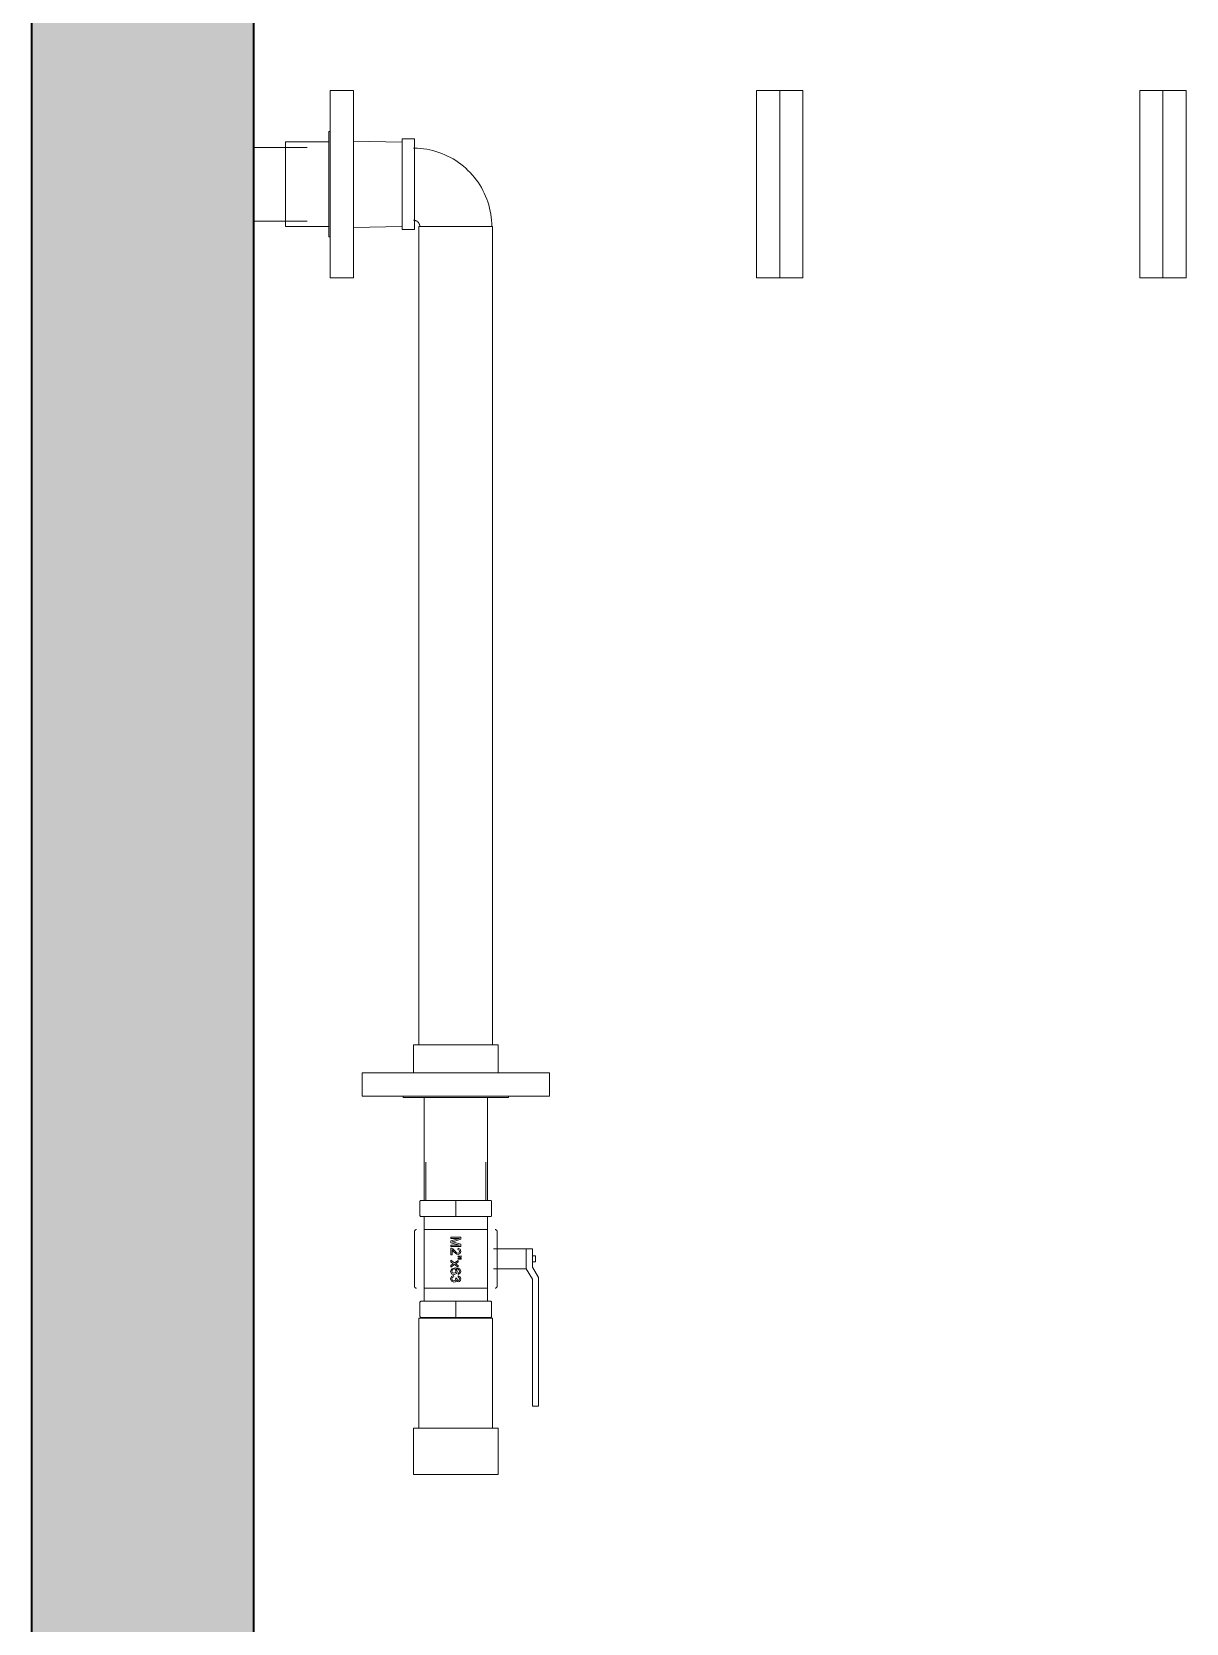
# Model space of a CAD drawing. Header units: metres. Extents: x -3 to 141, y -7 to 15.
# Drawn here: x 21.24 to 22.385, y -1.907 to -0.33 of the extents above; entities that cross this region are included whole.
import ezdxf

# ---------------------------------------------------------------- set-up
doc = ezdxf.new("R2010")
doc.units = ezdxf.units.M
for name, color, linetype, lineweight in [('A-WALL-PATT', 7, 'Continuous', 35), ('I-WALL', 7, 'Continuous', 9), ('P-PIPE', 7, 'Continuous', 9)]:
    doc.layers.add(name, color=color, linetype=linetype, lineweight=lineweight)

# ---------------------------------------------------------------- blocks, each defined once
blk = doc.blocks.new('Plumbing_Joints_ACQUATECHNIK_FIRES_BALL-VALVE - M2_x63-2979112-Sección 02')
at = {"layer": 'P-PIPE'}
for p, q in [((-5.635, -1.4502), (-5.635, -1.4882)), ((-5.5754, -1.4882), (-5.5754, -1.4502)), ((-5.6407, -1.4892), (-5.6407, -1.5032)), ((-5.605, -1.4882), (-5.6397, -1.4882)), ((-5.5707, -1.4882), (-5.605, -1.4882)), ((-5.605, -1.5032), (-5.605, -1.4892)), ((-5.5697, -1.5032), (-5.5697, -1.4892)), ((-5.6397, -1.5042), (-5.605, -1.5042)), ((-5.6367, -1.5042), (-5.6367, -1.5882)), ((-5.6052, -1.5042), (-5.6367, -1.5042)), ((-5.5737, -1.5042), (-5.6052, -1.5042)), ((-5.605, -1.5042), (-5.5707, -1.5042)), ((-5.5737, -1.5882), (-5.5737, -1.5042)), ((-5.6462, -1.5192), (-5.6462, -1.5732)), ((-5.6367, -1.5172), (-5.6052, -1.5172)), ((-5.6102, -1.5246), (-5.6102, -1.5258)), ((-5.6001, -1.5246), (-5.6102, -1.5246)), ((-5.6102, -1.5258), (-5.6014, -1.5258)), ((-5.6014, -1.5258), (-5.6102, -1.5284)), ((-5.6102, -1.5284), (-5.6102, -1.5301)), ((-5.6102, -1.5301), (-5.6102, -1.5284)), ((-5.6102, -1.5301), (-5.6014, -1.5326)), ((-5.6087, -1.5292), (-5.6072, -1.5288)), ((-5.6072, -1.5288), (-5.6087, -1.5292)), ((-5.6071, -1.5297), (-5.6087, -1.5292)), ((-5.6087, -1.5292), (-5.6071, -1.5297)), ((-5.6072, -1.5288), (-5.6001, -1.5267)), ((-5.6001, -1.5317), (-5.6071, -1.5297)), ((-5.6052, -1.5172), (-5.5737, -1.5172)), ((-5.6001, -1.5267), (-5.6001, -1.5246)), ((-5.6001, -1.5246), (-5.6001, -1.5267)), ((-5.5642, -1.5732), (-5.5642, -1.5192)), ((-5.6014, -1.5326), (-5.6102, -1.5326)), ((-5.6102, -1.5326), (-5.6102, -1.5338)), ((-5.6102, -1.5338), (-5.6001, -1.5338)), ((-5.6093, -1.5356), (-5.6102, -1.5354)), ((-5.6102, -1.5354), (-5.6102, -1.542)), ((-5.6102, -1.542), (-5.6089, -1.542)), ((-5.608, -1.5363), (-5.6093, -1.5356)), ((-5.6093, -1.5356), (-5.608, -1.5363)), ((-5.6089, -1.542), (-5.6089, -1.5371)), ((-5.6089, -1.5371), (-5.6083, -1.5376)), ((-5.6083, -1.5376), (-5.6089, -1.5371)), ((-5.6083, -1.5376), (-5.6071, -1.5391)), ((-5.6071, -1.5391), (-5.6083, -1.5376)), ((-5.6065, -1.5379), (-5.608, -1.5363)), ((-5.608, -1.5363), (-5.6065, -1.5379)), ((-5.6071, -1.5391), (-5.6053, -1.5409)), ((-5.6053, -1.5409), (-5.6071, -1.5391)), ((-5.6044, -1.5401), (-5.6065, -1.5379)), ((-5.6065, -1.5379), (-5.6052, -1.5393)), ((-5.6053, -1.5409), (-5.6041, -1.5416)), ((-5.603, -1.5406), (-5.6044, -1.5401)), ((-5.6044, -1.5401), (-5.603, -1.5406)), ((-5.6041, -1.5416), (-5.6029, -1.5419)), ((-5.6029, -1.5419), (-5.6041, -1.5416)), ((-5.6012, -1.5436), (-5.6033, -1.5434)), ((-5.6033, -1.5434), (-5.6025, -1.5443)), ((-5.6025, -1.5443), (-5.6033, -1.5434)), ((-5.6033, -1.5434), (-5.6012, -1.5436)), ((-5.6012, -1.5456), (-5.6033, -1.5455)), ((-5.6033, -1.5455), (-5.6025, -1.5464)), ((-5.6025, -1.5464), (-5.6033, -1.5455)), ((-5.6033, -1.5455), (-5.6012, -1.5456)), ((-5.603, -1.5356), (-5.6031, -1.5368)), ((-5.6031, -1.5368), (-5.603, -1.5356)), ((-5.6031, -1.5368), (-5.6018, -1.5374)), ((-5.6018, -1.5374), (-5.6031, -1.5368)), ((-5.6008, -1.5365), (-5.603, -1.5356)), ((-5.603, -1.5356), (-5.6008, -1.5365)), ((-5.6019, -1.5401), (-5.603, -1.5406)), ((-5.603, -1.5406), (-5.6019, -1.5401)), ((-5.6029, -1.5419), (-5.6009, -1.541)), ((-5.6009, -1.541), (-5.6029, -1.5419)), ((-5.6025, -1.5443), (-5.6012, -1.5445)), ((-5.6012, -1.5445), (-5.6025, -1.5443)), ((-5.6014, -1.5388), (-5.6019, -1.5401)), ((-5.6019, -1.5401), (-5.6014, -1.5388)), ((-5.6018, -1.5374), (-5.6014, -1.5388)), ((-5.6014, -1.5388), (-5.6018, -1.5374)), ((-5.6, -1.5433), (-5.6012, -1.5436)), ((-5.6012, -1.5436), (-5.6, -1.5433)), ((-5.6012, -1.5445), (-5.6, -1.5445)), ((-5.6, -1.5445), (-5.6012, -1.5445)), ((-5.6, -1.5453), (-5.6012, -1.5456)), ((-5.6012, -1.5456), (-5.6, -1.5453)), ((-5.6009, -1.541), (-5.6001, -1.5388)), ((-5.6001, -1.5388), (-5.6009, -1.541)), ((-5.6001, -1.5388), (-5.6008, -1.5365)), ((-5.6008, -1.5365), (-5.6001, -1.5388)), ((-5.6001, -1.5338), (-5.6001, -1.5317)), ((-5.6001, -1.5317), (-5.6001, -1.5338)), ((-5.6, -1.5445), (-5.6, -1.5433)), ((-5.6, -1.5433), (-5.6, -1.5445)), ((-5.6, -1.5466), (-5.6, -1.5453)), ((-5.6, -1.5453), (-5.6, -1.5466)), ((-5.5354, -1.5362), (-5.5678, -1.5362)), ((-5.5293, -1.5362), (-5.5354, -1.5362)), ((-5.5354, -1.5362), (-5.5354, -1.5462)), ((-5.5354, -1.5462), (-5.5354, -1.5362)), ((-5.5354, -1.5562), (-5.5354, -1.5462)), ((-5.5293, -1.5462), (-5.5293, -1.5362)), ((-5.5263, -1.5432), (-5.5293, -1.5432)), ((-5.5293, -1.5462), (-5.5293, -1.5545)), ((-5.5263, -1.5462), (-5.5263, -1.5432)), ((-5.5263, -1.5492), (-5.5263, -1.5462)), ((-5.6092, -1.5559), (-5.6103, -1.5584)), ((-5.6103, -1.5584), (-5.6092, -1.5559)), ((-5.6103, -1.5584), (-5.6099, -1.5601)), ((-5.6099, -1.5601), (-5.6103, -1.5584)), ((-5.6102, -1.5475), (-5.6102, -1.549)), ((-5.6065, -1.5502), (-5.6102, -1.5475)), ((-5.6102, -1.549), (-5.6079, -1.5512)), ((-5.6079, -1.5512), (-5.6102, -1.5527)), ((-5.6102, -1.5527), (-5.6079, -1.5512)), ((-5.6102, -1.5543), (-5.6065, -1.5517)), ((-5.6102, -1.5527), (-5.6102, -1.5543)), ((-5.6102, -1.5543), (-5.6102, -1.5527)), ((-5.6099, -1.5601), (-5.6087, -1.5612)), ((-5.6087, -1.5612), (-5.6099, -1.5601)), ((-5.6055, -1.5549), (-5.6092, -1.5559)), ((-5.6092, -1.5559), (-5.6055, -1.5549)), ((-5.6091, -1.5583), (-5.6088, -1.5572)), ((-5.6088, -1.5572), (-5.6091, -1.5583)), ((-5.6085, -1.5598), (-5.6091, -1.5583)), ((-5.6091, -1.5583), (-5.6085, -1.5598)), ((-5.6088, -1.5572), (-5.608, -1.5564)), ((-5.608, -1.5564), (-5.6088, -1.5572)), ((-5.6087, -1.5612), (-5.6069, -1.5616)), ((-5.6069, -1.5616), (-5.6087, -1.5612)), ((-5.607, -1.5604), (-5.6085, -1.5598)), ((-5.6085, -1.5598), (-5.607, -1.5604)), ((-5.608, -1.5564), (-5.6069, -1.5561)), ((-5.6069, -1.5561), (-5.608, -1.5564)), ((-5.6055, -1.5598), (-5.607, -1.5604)), ((-5.607, -1.5604), (-5.6055, -1.5598)), ((-5.6069, -1.5561), (-5.6055, -1.5568)), ((-5.6055, -1.5568), (-5.6069, -1.5561)), ((-5.6069, -1.5616), (-5.6046, -1.5608)), ((-5.6052, -1.561), (-5.6069, -1.5616)), ((-5.6028, -1.5477), (-5.6065, -1.5502)), ((-5.6065, -1.5517), (-5.6028, -1.5544)), ((-5.6013, -1.556), (-5.6055, -1.5549)), ((-5.6055, -1.5568), (-5.605, -1.5583)), ((-5.605, -1.5583), (-5.6055, -1.5568)), ((-5.605, -1.5583), (-5.6055, -1.5598)), ((-5.6055, -1.5598), (-5.605, -1.5583)), ((-5.6054, -1.551), (-5.6046, -1.5504)), ((-5.6046, -1.5504), (-5.6054, -1.551)), ((-5.6047, -1.5515), (-5.6054, -1.551)), ((-5.6054, -1.551), (-5.6047, -1.5515)), ((-5.6052, -1.555), (-5.6013, -1.556)), ((-5.6041, -1.5572), (-5.6051, -1.5561)), ((-5.6051, -1.5561), (-5.6028, -1.5565)), ((-5.6028, -1.5565), (-5.6051, -1.5561)), ((-5.6051, -1.5561), (-5.6041, -1.5572)), ((-5.6028, -1.5528), (-5.6047, -1.5515)), ((-5.6047, -1.5515), (-5.6028, -1.5528)), ((-5.6046, -1.5504), (-5.6028, -1.5492)), ((-5.6028, -1.5492), (-5.6046, -1.5504)), ((-5.6046, -1.5608), (-5.6037, -1.5586)), ((-5.6037, -1.5586), (-5.6046, -1.5608)), ((-5.6037, -1.5586), (-5.6041, -1.5572)), ((-5.6041, -1.5572), (-5.6037, -1.5586)), ((-5.6019, -1.5597), (-5.603, -1.5602)), ((-5.603, -1.5602), (-5.6019, -1.5597)), ((-5.603, -1.5602), (-5.6028, -1.5615)), ((-5.6028, -1.5615), (-5.603, -1.5602)), ((-5.6028, -1.5492), (-5.6028, -1.5477)), ((-5.6028, -1.5477), (-5.6028, -1.5492)), ((-5.6028, -1.5544), (-5.6028, -1.5528)), ((-5.6028, -1.5528), (-5.6028, -1.5544)), ((-5.6028, -1.5565), (-5.6017, -1.5574)), ((-5.6017, -1.5574), (-5.6028, -1.5565)), ((-5.6028, -1.5615), (-5.6008, -1.5605)), ((-5.6008, -1.5605), (-5.6028, -1.5615)), ((-5.6025, -1.5464), (-5.6012, -1.5466)), ((-5.6012, -1.5466), (-5.6025, -1.5464)), ((-5.6014, -1.5585), (-5.6019, -1.5597)), ((-5.6019, -1.5597), (-5.6014, -1.5585)), ((-5.6017, -1.5574), (-5.6014, -1.5585)), ((-5.6014, -1.5585), (-5.6017, -1.5574)), ((-5.6001, -1.5586), (-5.6013, -1.556)), ((-5.6013, -1.556), (-5.6001, -1.5586)), ((-5.6012, -1.5466), (-5.6, -1.5466)), ((-5.6, -1.5466), (-5.6012, -1.5466)), ((-5.6008, -1.5605), (-5.6001, -1.5586)), ((-5.6001, -1.5586), (-5.6008, -1.5605)), ((-5.5678, -1.5562), (-5.5354, -1.5562)), ((-5.5354, -1.5562), (-5.5293, -1.5662)), ((-5.5293, -1.5492), (-5.5263, -1.5492)), ((-5.5232, -1.5645), (-5.5293, -1.5545)), ((-5.6052, -1.5752), (-5.6367, -1.5752)), ((-5.6095, -1.5637), (-5.6103, -1.5659)), ((-5.6103, -1.5659), (-5.6095, -1.5637)), ((-5.6103, -1.5659), (-5.6094, -1.5684)), ((-5.6094, -1.5684), (-5.6103, -1.5659)), ((-5.6075, -1.5627), (-5.6095, -1.5637)), ((-5.6095, -1.5637), (-5.6075, -1.5627)), ((-5.6094, -1.5684), (-5.6072, -1.5693)), ((-5.6072, -1.5693), (-5.6094, -1.5684)), ((-5.6091, -1.566), (-5.6087, -1.5647)), ((-5.6087, -1.5647), (-5.6091, -1.566)), ((-5.6085, -1.5675), (-5.6091, -1.566)), ((-5.6091, -1.566), (-5.6085, -1.5675)), ((-5.6087, -1.5647), (-5.6073, -1.564)), ((-5.6073, -1.564), (-5.6087, -1.5647)), ((-5.6071, -1.5681), (-5.6085, -1.5675)), ((-5.6085, -1.5675), (-5.6071, -1.5681)), ((-5.6073, -1.564), (-5.6075, -1.5627)), ((-5.6075, -1.5627), (-5.6073, -1.564)), ((-5.6072, -1.5693), (-5.6055, -1.5688)), ((-5.6055, -1.5688), (-5.6072, -1.5693)), ((-5.6058, -1.5675), (-5.6071, -1.5681)), ((-5.6071, -1.5681), (-5.6058, -1.5675)), ((-5.6053, -1.5661), (-5.6058, -1.5675)), ((-5.6058, -1.5675), (-5.6053, -1.5661)), ((-5.6042, -1.5653), (-5.6055, -1.5652)), ((-5.6055, -1.5652), (-5.6053, -1.5661)), ((-5.6053, -1.5661), (-5.6055, -1.5652)), ((-5.6055, -1.5688), (-5.6047, -1.5675)), ((-5.5737, -1.5752), (-5.6052, -1.5752)), ((-5.6047, -1.5675), (-5.6038, -1.5685)), ((-5.6038, -1.5685), (-5.6047, -1.5675)), ((-5.6039, -1.567), (-5.6042, -1.5653)), ((-5.6042, -1.5653), (-5.6039, -1.567)), ((-5.6028, -1.5676), (-5.6039, -1.567)), ((-5.6039, -1.567), (-5.6028, -1.5676)), ((-5.6038, -1.5685), (-5.6027, -1.5689)), ((-5.6027, -1.5689), (-5.6038, -1.5685)), ((-5.6028, -1.5629), (-5.603, -1.5641)), ((-5.603, -1.5641), (-5.6028, -1.5629)), ((-5.603, -1.5641), (-5.6018, -1.5648)), ((-5.6018, -1.5648), (-5.603, -1.5641)), ((-5.6008, -1.5639), (-5.6028, -1.5629)), ((-5.6028, -1.5629), (-5.6008, -1.5639)), ((-5.6018, -1.5671), (-5.6028, -1.5676)), ((-5.6028, -1.5676), (-5.6018, -1.5671)), ((-5.6027, -1.5689), (-5.6014, -1.5685)), ((-5.6014, -1.5685), (-5.6027, -1.5689)), ((-5.6018, -1.5648), (-5.6014, -1.566)), ((-5.6014, -1.566), (-5.6018, -1.5648)), ((-5.6014, -1.566), (-5.6018, -1.5671)), ((-5.6018, -1.5671), (-5.6014, -1.566)), ((-5.6014, -1.5685), (-5.6005, -1.5674)), ((-5.6005, -1.5674), (-5.6014, -1.5685)), ((-5.6001, -1.5659), (-5.6008, -1.5639)), ((-5.6008, -1.5639), (-5.6001, -1.5659)), ((-5.6005, -1.5674), (-5.6001, -1.5659)), ((-5.6001, -1.5659), (-5.6005, -1.5674)), ((-5.5293, -1.5662), (-5.5293, -1.6822)), ((-5.5232, -1.6822), (-5.5232, -1.5645)), ((-5.6407, -1.5892), (-5.6407, -1.6032)), ((-5.6053, -1.5882), (-5.6397, -1.5882)), ((-5.6367, -1.5882), (-5.6052, -1.5882)), ((-5.5707, -1.5882), (-5.6053, -1.5882)), ((-5.6053, -1.5892), (-5.6053, -1.6032)), ((-5.6052, -1.5882), (-5.5737, -1.5882)), ((-5.5697, -1.6032), (-5.5697, -1.5892)), ((-5.6397, -1.6042), (-5.6053, -1.6042)), ((-5.6052, -1.6042), (-5.635, -1.6042)), ((-5.6053, -1.6042), (-5.5707, -1.6042)), ((-5.5754, -1.6042), (-5.6052, -1.6042)), ((-5.5293, -1.6822), (-5.5293, -1.6922)), ((-5.5232, -1.6922), (-5.5232, -1.6822)), ((-5.5293, -1.6918), (-5.5293, -1.6922)), ((-5.5293, -1.6922), (-5.5232, -1.6922)), ((-5.5232, -1.6922), (-5.5232, -1.6918))]:
    blk.add_line(p, q, dxfattribs=at)
at = {"layer": 'P-PIPE', "flags": 128}
for points in [[(-5.6462, -1.5192), (-5.6462, -1.5191), (-5.6462, -1.519), (-5.6462, -1.5189), (-5.6461, -1.5189), (-5.6461, -1.5188), (-5.6461, -1.5187), (-5.6461, -1.5186), (-5.6461, -1.5186), (-5.646, -1.5185), (-5.646, -1.5184), (-5.646, -1.5183), (-5.6459, -1.5183), (-5.6459, -1.5182), (-5.6459, -1.5181), (-5.6458, -1.5181), (-5.6458, -1.518), (-5.6457, -1.5179), (-5.6457, -1.5179), (-5.6456, -1.5178), (-5.6456, -1.5177), (-5.6455, -1.5177), (-5.6454, -1.5176), (-5.6454, -1.5176), (-5.6453, -1.5175), (-5.6453, -1.5175), (-5.6452, -1.5175), (-5.6451, -1.5174), (-5.645, -1.5174), (-5.645, -1.5173), (-5.6449, -1.5173), (-5.6448, -1.5173), (-5.6447, -1.5173), (-5.6447, -1.5172), (-5.6446, -1.5172), (-5.6445, -1.5172), (-5.6444, -1.5172), (-5.6444, -1.5172), (-5.6443, -1.5172), (-5.6442, -1.5172), (-5.6442, -1.5172)], [(-5.5662, -1.5172), (-5.5661, -1.5172), (-5.566, -1.5172), (-5.5659, -1.5172), (-5.5659, -1.5172), (-5.5658, -1.5172), (-5.5657, -1.5172), (-5.5656, -1.5173), (-5.5655, -1.5173), (-5.5655, -1.5173), (-5.5654, -1.5173), (-5.5653, -1.5174), (-5.5652, -1.5174), (-5.5652, -1.5174), (-5.5651, -1.5175), (-5.565, -1.5175), (-5.565, -1.5176), (-5.5649, -1.5176), (-5.5649, -1.5177), (-5.5648, -1.5177), (-5.5647, -1.5178), (-5.5647, -1.5178), (-5.5646, -1.5179), (-5.5646, -1.518), (-5.5645, -1.518), (-5.5645, -1.5181), (-5.5644, -1.5182), (-5.5644, -1.5182), (-5.5644, -1.5183), (-5.5643, -1.5184), (-5.5643, -1.5185), (-5.5643, -1.5185), (-5.5643, -1.5186), (-5.5642, -1.5187), (-5.5642, -1.5188), (-5.5642, -1.5188), (-5.5642, -1.5189), (-5.5642, -1.519), (-5.5642, -1.5191), (-5.5642, -1.5192), (-5.5642, -1.5192)], [(-5.6442, -1.5752), (-5.6443, -1.5752), (-5.6443, -1.5752), (-5.6444, -1.5752), (-5.6445, -1.5752), (-5.6446, -1.5751), (-5.6446, -1.5751), (-5.6447, -1.5751), (-5.6448, -1.5751), (-5.6449, -1.5751), (-5.645, -1.575), (-5.645, -1.575), (-5.6451, -1.575), (-5.6452, -1.5749), (-5.6452, -1.5749), (-5.6453, -1.5748), (-5.6454, -1.5748), (-5.6454, -1.5747), (-5.6455, -1.5747), (-5.6455, -1.5746), (-5.6456, -1.5746), (-5.6457, -1.5745), (-5.6457, -1.5745), (-5.6458, -1.5744), (-5.6458, -1.5743), (-5.6459, -1.5743), (-5.6459, -1.5742), (-5.6459, -1.5741), (-5.646, -1.5741), (-5.646, -1.574), (-5.646, -1.5739), (-5.6461, -1.5738), (-5.6461, -1.5738), (-5.6461, -1.5737), (-5.6461, -1.5736), (-5.6461, -1.5735), (-5.6462, -1.5734), (-5.6462, -1.5734), (-5.6462, -1.5733), (-5.6462, -1.5732), (-5.6462, -1.5732)], [(-5.5642, -1.5732), (-5.5642, -1.5733), (-5.5642, -1.5733), (-5.5642, -1.5734), (-5.5642, -1.5735), (-5.5642, -1.5736), (-5.5642, -1.5737), (-5.5642, -1.5737), (-5.5643, -1.5738), (-5.5643, -1.5739), (-5.5643, -1.574), (-5.5644, -1.574), (-5.5644, -1.5741), (-5.5644, -1.5742), (-5.5645, -1.5742), (-5.5645, -1.5743), (-5.5646, -1.5744), (-5.5646, -1.5744), (-5.5647, -1.5745), (-5.5647, -1.5746), (-5.5648, -1.5746), (-5.5648, -1.5747), (-5.5649, -1.5747), (-5.565, -1.5748), (-5.565, -1.5748), (-5.5651, -1.5749), (-5.5652, -1.5749), (-5.5652, -1.5749), (-5.5653, -1.575), (-5.5654, -1.575), (-5.5654, -1.575), (-5.5655, -1.5751), (-5.5656, -1.5751), (-5.5657, -1.5751), (-5.5658, -1.5751), (-5.5658, -1.5752), (-5.5659, -1.5752), (-5.566, -1.5752), (-5.5661, -1.5752), (-5.5662, -1.5752), (-5.5662, -1.5752)]]:
    blk.add_lwpolyline(points, dxfattribs=at)
at = {"layer": 'P-PIPE'}
for points in [[(-5.6407, -1.4892), (-5.6407, -1.4891), (-5.6407, -1.4889), (-5.6406, -1.4887), (-5.6404, -1.4885), (-5.6402, -1.4883), (-5.6399, -1.4882), (-5.6398, -1.4882), (-5.6397, -1.4882)], [(-5.6402, -1.4883), (-5.6401, -1.4883), (-5.6399, -1.4882), (-5.6398, -1.4882), (-5.6397, -1.4882)], [(-5.605, -1.4892), (-5.605, -1.4891), (-5.605, -1.4889), (-5.605, -1.4887), (-5.605, -1.4885), (-5.605, -1.4883), (-5.605, -1.4882), (-5.605, -1.4882), (-5.605, -1.4882)], [(-5.5697, -1.4892), (-5.5697, -1.4891), (-5.5697, -1.4889), (-5.5698, -1.4887), (-5.57, -1.4885), (-5.5702, -1.4883), (-5.5704, -1.4882), (-5.5706, -1.4882), (-5.5707, -1.4882)], [(-5.5702, -1.4883), (-5.5702, -1.4883), (-5.5704, -1.4882), (-5.5706, -1.4882), (-5.5707, -1.4882)], [(-5.6397, -1.5042), (-5.6398, -1.5042), (-5.6399, -1.5042), (-5.6402, -1.5041), (-5.6404, -1.5039), (-5.6406, -1.5037), (-5.6407, -1.5034), (-5.6407, -1.5033), (-5.6407, -1.5032)], [(-5.6397, -1.5042), (-5.6398, -1.5042), (-5.6399, -1.5042), (-5.6401, -1.5041), (-5.6402, -1.504)], [(-5.605, -1.5042), (-5.605, -1.5042), (-5.605, -1.5042), (-5.605, -1.5041), (-5.605, -1.5039), (-5.605, -1.5037), (-5.605, -1.5034), (-5.605, -1.5033), (-5.605, -1.5032)], [(-5.5707, -1.5042), (-5.5706, -1.5042), (-5.5704, -1.5042), (-5.5702, -1.5041), (-5.57, -1.5039), (-5.5698, -1.5037), (-5.5697, -1.5034), (-5.5697, -1.5033), (-5.5697, -1.5032)], [(-5.5702, -1.504), (-5.5702, -1.5041), (-5.5704, -1.5042), (-5.5706, -1.5042), (-5.5707, -1.5042)], [(-5.6397, -1.5882), (-5.6398, -1.5882), (-5.6399, -1.5882), (-5.6402, -1.5883), (-5.6404, -1.5885), (-5.6406, -1.5887), (-5.6407, -1.5889), (-5.6407, -1.5891), (-5.6407, -1.5892)], [(-5.6402, -1.5883), (-5.6401, -1.5883), (-5.6399, -1.5882), (-5.6398, -1.5882), (-5.6397, -1.5882)], [(-5.6053, -1.5882), (-5.6053, -1.5882), (-5.6053, -1.5882), (-5.6053, -1.5883), (-5.6053, -1.5885), (-5.6053, -1.5887), (-5.6053, -1.5889), (-5.6053, -1.5891), (-5.6053, -1.5892)], [(-5.5707, -1.5882), (-5.5706, -1.5882), (-5.5704, -1.5882), (-5.5702, -1.5883), (-5.5702, -1.5883)], [(-5.5707, -1.5882), (-5.5706, -1.5882), (-5.5704, -1.5882), (-5.5702, -1.5883), (-5.57, -1.5885), (-5.5698, -1.5887), (-5.5697, -1.5889), (-5.5697, -1.5891), (-5.5697, -1.5892)], [(-5.6407, -1.6032), (-5.6407, -1.6033), (-5.6407, -1.6034), (-5.6406, -1.6037), (-5.6404, -1.6039), (-5.6402, -1.6041), (-5.6399, -1.6042), (-5.6398, -1.6042), (-5.6397, -1.6042)], [(-5.6402, -1.604), (-5.6401, -1.6041), (-5.6399, -1.6042), (-5.6398, -1.6042), (-5.6397, -1.6042)], [(-5.6053, -1.6032), (-5.6053, -1.6033), (-5.6053, -1.6034), (-5.6053, -1.6037), (-5.6053, -1.6039), (-5.6053, -1.6041), (-5.6053, -1.6042), (-5.6053, -1.6042), (-5.6053, -1.6042)], [(-5.5697, -1.6032), (-5.5697, -1.6033), (-5.5697, -1.6034), (-5.5698, -1.6037), (-5.57, -1.6039), (-5.5702, -1.6041), (-5.5704, -1.6042), (-5.5706, -1.6042), (-5.5707, -1.6042)], [(-5.5702, -1.604), (-5.5702, -1.6041), (-5.5704, -1.6042), (-5.5706, -1.6042), (-5.5707, -1.6042)]]:
    blk.add_open_spline(points, degree=3, dxfattribs=at)
blk = doc.blocks.new('Acero - Terminal - A - Terminal-2991084-Sección 02')
at = {"layer": 'P-PIPE'}
for p, q in [((-5.6472, -1.7139), (-5.6472, -1.7599)), ((-5.5631, -1.7139), (-5.6472, -1.7139)), ((-5.5631, -1.7599), (-5.5631, -1.7139)), ((-5.6472, -1.7599), (-5.5631, -1.7599))]:
    blk.add_line(p, q, dxfattribs=at)
blk = doc.blocks.new('Acero - Terminal - A - Terminal-V10-Sección 02')
at = {"layer": 'P-PIPE'}
for p, q in [((-5.6472, -1.3341), (-5.6472, -1.3617)), ((-5.6052, -1.3341), (-5.6472, -1.3341)), ((-5.5631, -1.3341), (-5.6052, -1.3341)), ((-5.5631, -1.3617), (-5.5631, -1.3341))]:
    blk.add_line(p, q, dxfattribs=at)
blk = doc.blocks.new('M_Flange - Blind - Steel - Class 300 - Standard-2981510-Sección 02')
at = {"layer": 'P-PIPE'}
for p, q in [((-5.6979, -1.3617), (-5.6979, -1.3847)), ((-5.5124, -1.3617), (-5.6979, -1.3617)), ((-5.5124, -1.3847), (-5.5124, -1.3617)), ((-5.6979, -1.3847), (-5.5124, -1.3847)), ((-5.6575, -1.3847), (-5.6575, -1.3863)), ((-5.6575, -1.3863), (-5.5528, -1.3863)), ((-5.6575, -1.3863), (-5.6557, -1.3863)), ((-5.5546, -1.3863), (-5.5528, -1.3863)), ((-5.5528, -1.3863), (-5.5528, -1.3847))]:
    blk.add_line(p, q, dxfattribs=at)
blk = doc.blocks.new('Acero - Terminal - A - Terminal-V11-Sección 02')
at = {"layer": 'P-PIPE'}
for p, q in [((-5.7313, -0.4386), (-5.7741, -0.4386)), ((-5.7741, -0.4386), (-5.7741, -0.4806)), ((-5.7741, -0.4806), (-5.7741, -0.5226)), ((-5.7741, -0.5226), (-5.7313, -0.5226))]:
    blk.add_line(p, q, dxfattribs=at)
blk = doc.blocks.new('M_RVR_Codo material - CO - Codo-2958831-Sección 02')
at = {"layer": 'P-PIPE', "flags": 128}
for points in [[(-5.5695, -0.5226), (-5.5695, -0.5195), (-5.5697, -0.5164), (-5.57, -0.5133), (-5.5705, -0.5103), (-5.571, -0.5072), (-5.5717, -0.5042), (-5.5725, -0.5012), (-5.5734, -0.4982), (-5.5745, -0.4953), (-5.5756, -0.4924), (-5.5769, -0.4895), (-5.5783, -0.4867), (-5.5797, -0.484), (-5.5813, -0.4813), (-5.5831, -0.4787), (-5.5849, -0.4762), (-5.5868, -0.4738), (-5.5888, -0.4714), (-5.5909, -0.4691), (-5.5931, -0.4669), (-5.5953, -0.4648), (-5.5977, -0.4627), (-5.6001, -0.4608), (-5.6026, -0.459), (-5.6052, -0.4572), (-5.6079, -0.4556), (-5.6106, -0.4541), (-5.6133, -0.4527), (-5.6162, -0.4514), (-5.619, -0.4502), (-5.622, -0.4491), (-5.6249, -0.4482), (-5.6279, -0.4473), (-5.631, -0.4466), (-5.634, -0.446), (-5.6371, -0.4456), (-5.6402, -0.4452), (-5.6433, -0.445), (-5.6464, -0.4449), (-5.6472, -0.4449)], [(-5.6472, -0.5163), (-5.647, -0.5163), (-5.6467, -0.5163), (-5.6465, -0.5163), (-5.6462, -0.5164), (-5.646, -0.5164), (-5.6457, -0.5165), (-5.6455, -0.5165), (-5.6452, -0.5166), (-5.645, -0.5167), (-5.6447, -0.5168), (-5.6445, -0.5169), (-5.6443, -0.517), (-5.6441, -0.5171), (-5.6438, -0.5173), (-5.6436, -0.5174), (-5.6434, -0.5176), (-5.6432, -0.5177), (-5.643, -0.5179), (-5.6428, -0.518), (-5.6427, -0.5182), (-5.6425, -0.5184), (-5.6423, -0.5186), (-5.6422, -0.5188), (-5.642, -0.519), (-5.6419, -0.5192), (-5.6417, -0.5194), (-5.6416, -0.5197), (-5.6415, -0.5199), (-5.6414, -0.5201), (-5.6413, -0.5203), (-5.6412, -0.5206), (-5.6411, -0.5208), (-5.6411, -0.5211), (-5.641, -0.5213), (-5.641, -0.5216), (-5.6409, -0.5218), (-5.6409, -0.5221), (-5.6409, -0.5223), (-5.6409, -0.5226), (-5.6409, -0.5226)]]:
    blk.add_lwpolyline(points, dxfattribs=at)
blk = doc.blocks.new('M_Flange - Blind - Steel - Class 300 - Standard-V5-Sección 02')
at = {"layer": 'P-PIPE'}
for p, q in [((17.4343, -1.3356), (17.4343, -1.3587)), ((17.5271, -1.3356), (17.4343, -1.3356)), ((17.4748, -1.3341), (17.4748, -1.3356)), ((17.5271, -1.3341), (17.4748, -1.3341)), ((17.5794, -1.3341), (17.5271, -1.3341)), ((17.6199, -1.3356), (17.5271, -1.3356)), ((17.5794, -1.3356), (17.5794, -1.3341)), ((17.6199, -1.3587), (17.6199, -1.3356)), ((17.4343, -1.3587), (17.5271, -1.3587)), ((17.5271, -1.3587), (17.6199, -1.3587))]:
    blk.add_line(p, q, dxfattribs=at)
blk = doc.blocks.new('M_Flange - Blind - Steel - Class 300 - Standard-V12-Sección 02')
at = {"layer": 'P-PIPE'}
for p, q in [((-5.284, -0.3878), (-5.307, -0.3878)), ((-5.307, -0.3878), (-5.307, -0.4806)), ((-5.284, -0.4806), (-5.284, -0.3878)), ((-5.307, -0.4806), (-5.307, -0.5734)), ((-5.284, -0.5734), (-5.284, -0.4806)), ((-5.307, -0.5734), (-5.284, -0.5734))]:
    blk.add_line(p, q, dxfattribs=at)
blk = doc.blocks.new('M_Flange - Blind - Steel - Class 300 - Standard-V13-Sección 02')
at = {"layer": 'P-PIPE'}
for p, q in [((-5.261, -0.3878), (-5.284, -0.3878)), ((-5.284, -0.3878), (-5.284, -0.4806)), ((-5.261, -0.4806), (-5.261, -0.3878)), ((-5.284, -0.4806), (-5.284, -0.5734)), ((-5.261, -0.5734), (-5.261, -0.4806)), ((-5.284, -0.5734), (-5.261, -0.5734))]:
    blk.add_line(p, q, dxfattribs=at)
blk = doc.blocks.new('Acero - Reduccíon - A - Reducción-2991085-Sección 02')
at = {"layer": 'P-PIPE'}
for p, q in [((-5.6584, -0.4388), (-5.7066, -0.4378)), ((-5.6462, -0.4357), (-5.6584, -0.4357)), ((-5.6584, -0.4357), (-5.6584, -0.4806)), ((-5.6462, -0.4806), (-5.6462, -0.4357)), ((-5.6584, -0.4806), (-5.6584, -0.5255)), ((-5.6462, -0.5255), (-5.6462, -0.4806)), ((-5.7066, -0.5234), (-5.6584, -0.5224)), ((-5.6584, -0.5255), (-5.6462, -0.5255))]:
    blk.add_line(p, q, dxfattribs=at)

msp = doc.modelspace()

# ---------------------------------------------------------------- hatches: boundary and pattern name
at = {"layer": 'A-WALL-PATT', "lineweight": 9, "true_color": 0x9a9a9a}
msp.add_hatch(color=253, dxfattribs=at).paths.add_polyline_path([(21.4599, -3.4853), (21.4599, 0), (21.4399, 0), (21.4399, -0.2), (21.2399, -0.2), (21.2399, -3.4853)])

# ---------------------------------------------------------------- linework, layer by layer
at = {"layer": 'I-WALL', "lineweight": 35}
for p, q in [((21.4599, -3.2853), (21.4599, 0)), ((21.2399, -3.4853), (21.2399, -0.2))]:
    msp.add_line(p, q, dxfattribs=at)
at = {"layer": 'P-PIPE'}
for p, q in [((21.5128, -0.4441), (21.4599, -0.4441)), ((21.4599, -0.5171), (21.5128, -0.5171)), ((21.6238, -0.5226), (21.6238, -1.3341)), ((21.6968, -0.5226), (21.6238, -0.5226)), ((21.6968, -1.3341), (21.6968, -0.5226)), ((21.6288, -1.3863), (21.6288, -1.4882)), ((21.6918, -1.4882), (21.6918, -1.3863)), ((21.6288, -1.4882), (21.6918, -1.4882)), ((21.6238, -1.6049), (21.6238, -1.7139)), ((21.6968, -1.6049), (21.6238, -1.6049)), ((21.6968, -1.7139), (21.6968, -1.6049))]:
    msp.add_line(p, q, dxfattribs=at)

# ---------------------------------------------------------------- block references
at = {"layer": 'P-PIPE', "rotation": 90}
msp.add_blockref('M_Flange - Blind - Steel - Class 300 - Standard-V5-Sección 02', (20.2002, -18.0077), dxfattribs=at)
at = {"layer": 'P-PIPE'}
for name, p in [('M_Flange - Blind - Steel - Class 300 - Standard-V12-Sección 02', (27.2655, 0)), ('M_Flange - Blind - Steel - Class 300 - Standard-V13-Sección 02', (27.2655, 0)), ('M_Flange - Blind - Steel - Class 300 - Standard-V12-Sección 02', (27.6455, 0)), ('M_Flange - Blind - Steel - Class 300 - Standard-V13-Sección 02', (27.6455, 0)), ('Acero - Terminal - A - Terminal-V11-Sección 02', (27.2655, 0)), ('Acero - Reduccíon - A - Reducción-2991085-Sección 02', (27.2655, 0)), ('M_RVR_Codo material - CO - Codo-2958831-Sección 02', (27.2655, 0)), ('Acero - Terminal - A - Terminal-V10-Sección 02', (27.2655, 0)), ('M_Flange - Blind - Steel - Class 300 - Standard-2981510-Sección 02', (27.2655, 0)), ('Plumbing_Joints_ACQUATECHNIK_FIRES_BALL-VALVE - M2_x63-2979112-Sección 02', (27.2655, 0)), ('Acero - Terminal - A - Terminal-2991084-Sección 02', (27.2655, 0))]:
    msp.add_blockref(name, p, dxfattribs=at)

doc.saveas('drawing.dxf')
